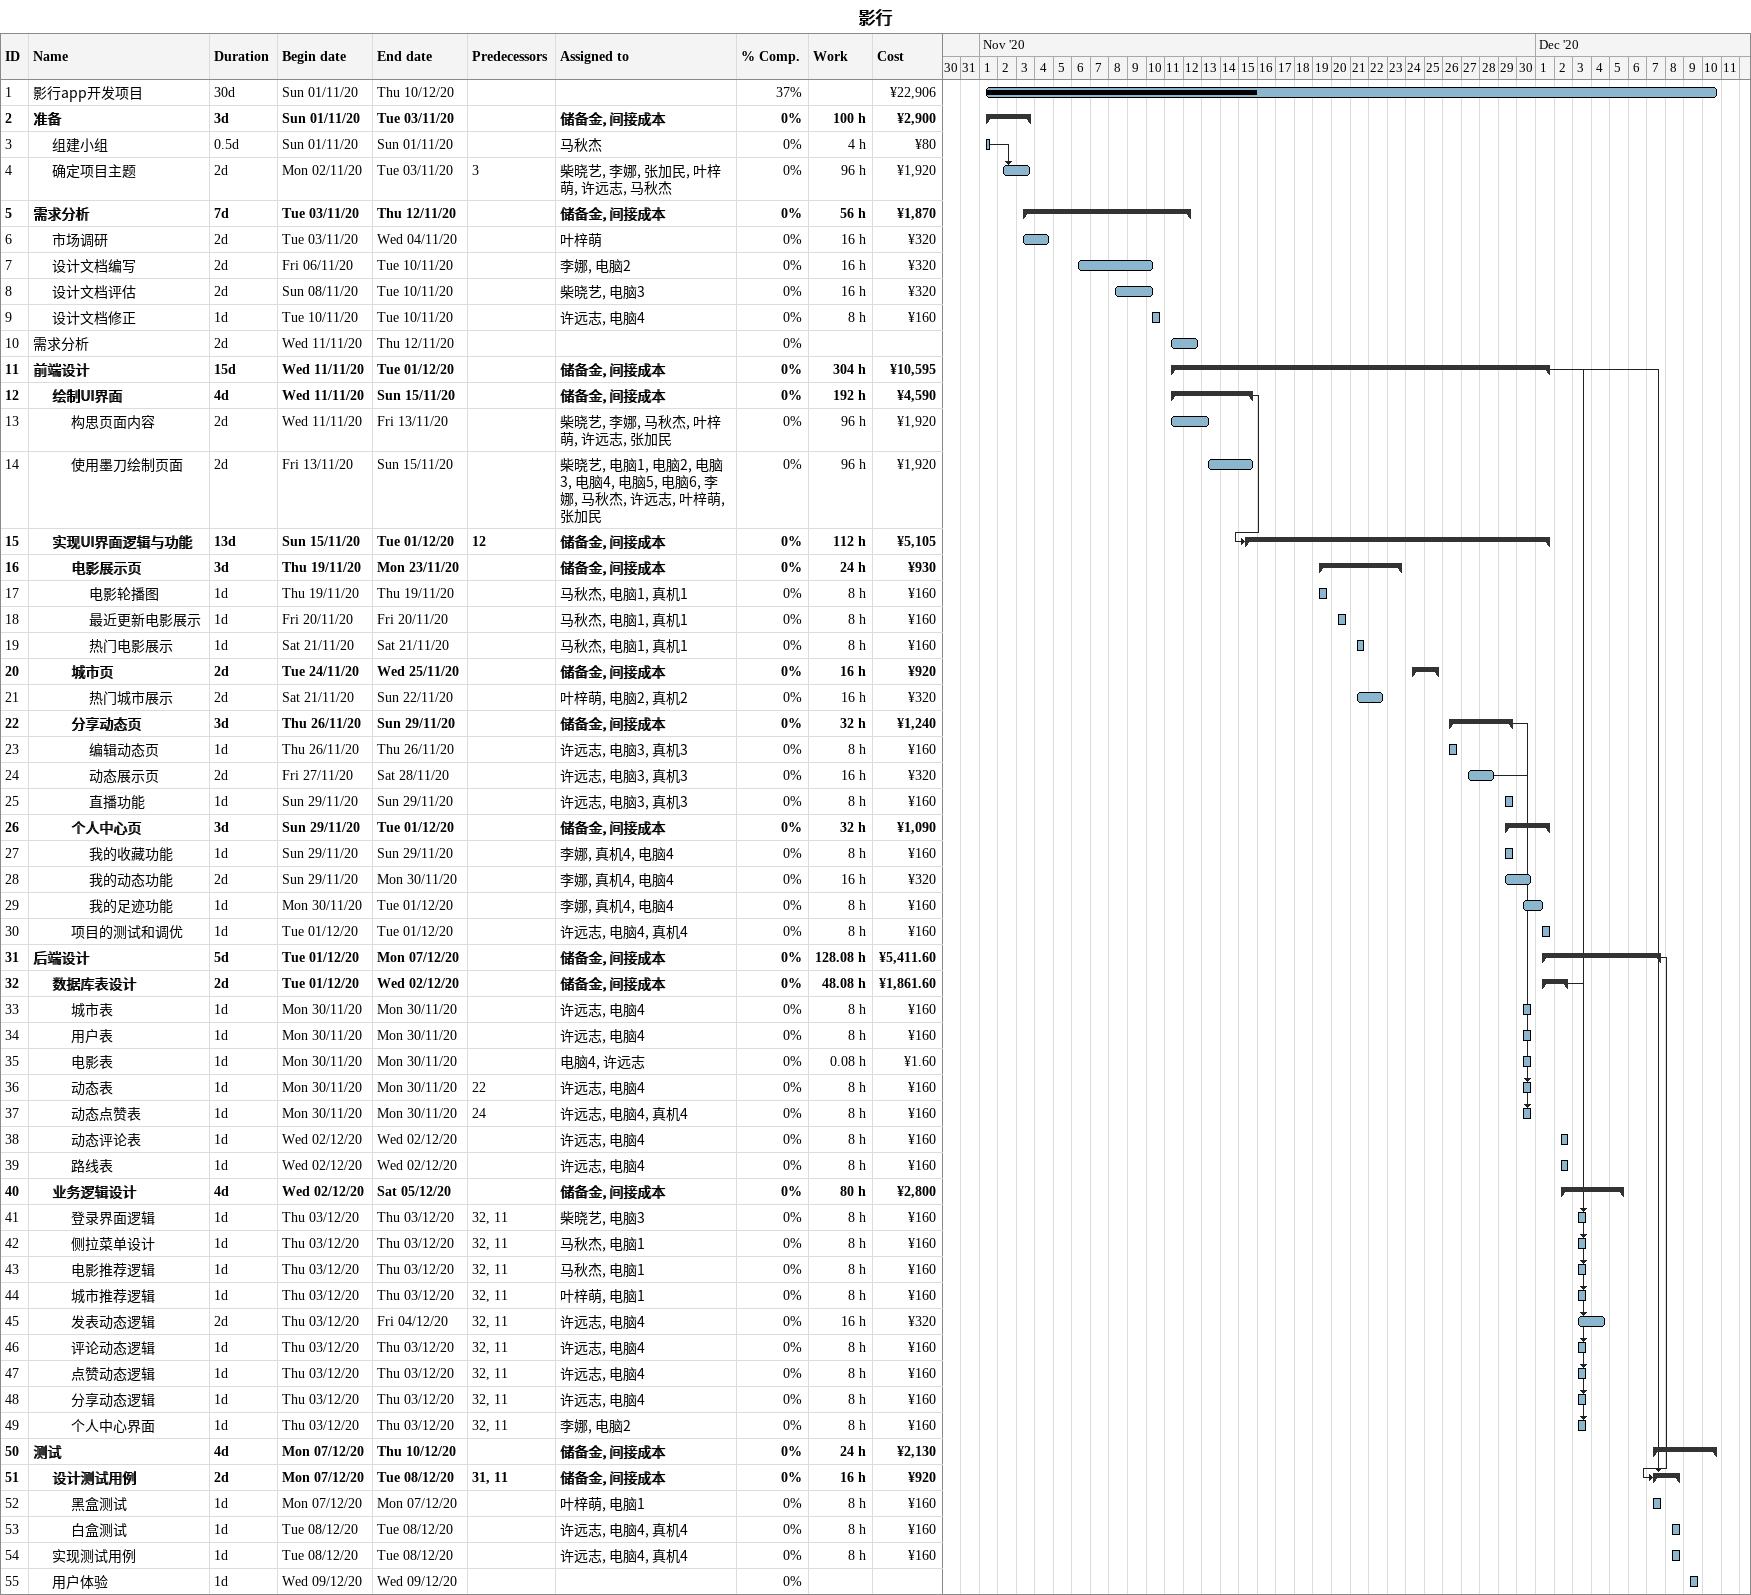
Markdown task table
影行

| ID | Level | Task | Duration | Start | Finish | Predecessors | Resources | % complete | Work (h) | Cost (¥) |
|---|---|---|---|---|---|---|---|---|---|---|
| 1 | 1 | 影行app开发项目 | 30d | 2020-11-01 | 2020-12-10 |  |  | 37 |  | 22906 |
| 2 | 1 | **准备** | 3d | 2020-11-01 | 2020-11-03 |  | 储备金, 间接成本 | 0 | 100 | 2900 |
| 3 | 2 | 组建小组 | 0.5d | 2020-11-01 | 2020-11-01 |  | 马秋杰 | 0 | 4 | 80 |
| 4 | 2 | 确定项目主题 | 2d | 2020-11-02 | 2020-11-03 | 3 | 柴晓艺, 李娜, 张加民, 叶梓萌, 许远志, 马秋杰 | 0 | 96 | 1920 |
| 5 | 1 | **需求分析** | 7d | 2020-11-03 | 2020-11-12 |  | 储备金, 间接成本 | 0 | 56 | 1870 |
| 6 | 2 | 市场调研 | 2d | 2020-11-03 | 2020-11-04 |  | 叶梓萌 | 0 | 16 | 320 |
| 7 | 2 | 设计文档编写 | 2d | 2020-11-06 | 2020-11-10 |  | 李娜, 电脑2 | 0 | 16 | 320 |
| 8 | 2 | 设计文档评估 | 2d | 2020-11-08 | 2020-11-10 |  | 柴晓艺, 电脑3 | 0 | 16 | 320 |
| 9 | 2 | 设计文档修正 | 1d | 2020-11-10 | 2020-11-10 |  | 许远志, 电脑4 | 0 | 8 | 160 |
| 10 | 1 | 需求分析 | 2d | 2020-11-11 | 2020-11-12 |  |  | 0 |  |  |
| 11 | 1 | **前端设计** | 15d | 2020-11-11 | 2020-12-01 |  | 储备金, 间接成本 | 0 | 304 | 10595 |
| 12 | 2 | **绘制UI界面** | 4d | 2020-11-11 | 2020-11-15 |  | 储备金, 间接成本 | 0 | 192 | 4590 |
| 13 | 3 | 构思页面内容 | 2d | 2020-11-11 | 2020-11-13 |  | 柴晓艺, 李娜, 马秋杰, 叶梓萌, 许远志, 张加民 | 0 | 96 | 1920 |
| 14 | 3 | 使用墨刀绘制页面 | 2d | 2020-11-13 | 2020-11-15 |  | 柴晓艺, 电脑1, 电脑2, 电脑3, 电脑4, 电脑5, 电脑6, 李娜, 马秋杰, 许远志, 叶梓萌, 张加民 | 0 | 96 | 1920 |
| 15 | 2 | **实现UI界面逻辑与功能** | 13d | 2020-11-15 | 2020-12-01 | 12 | 储备金, 间接成本 | 0 | 112 | 5105 |
| 16 | 3 | **电影展示页** | 3d | 2020-11-19 | 2020-11-23 |  | 储备金, 间接成本 | 0 | 24 | 930 |
| 17 | 4 | 电影轮播图 | 1d | 2020-11-19 | 2020-11-19 |  | 马秋杰, 电脑1, 真机1 | 0 | 8 | 160 |
| 18 | 4 | 最近更新电影展示 | 1d | 2020-11-20 | 2020-11-20 |  | 马秋杰, 电脑1, 真机1 | 0 | 8 | 160 |
| 19 | 4 | 热门电影展示 | 1d | 2020-11-21 | 2020-11-21 |  | 马秋杰, 电脑1, 真机1 | 0 | 8 | 160 |
| 20 | 3 | **城市页** | 2d | 2020-11-24 | 2020-11-25 |  | 储备金, 间接成本 | 0 | 16 | 920 |
| 21 | 4 | 热门城市展示 | 2d | 2020-11-21 | 2020-11-22 |  | 叶梓萌, 电脑2, 真机2 | 0 | 16 | 320 |
| 22 | 3 | **分享动态页** | 3d | 2020-11-26 | 2020-11-29 |  | 储备金, 间接成本 | 0 | 32 | 1240 |
| 23 | 4 | 编辑动态页 | 1d | 2020-11-26 | 2020-11-26 |  | 许远志, 电脑3, 真机3 | 0 | 8 | 160 |
| 24 | 4 | 动态展示页 | 2d | 2020-11-27 | 2020-11-28 |  | 许远志, 电脑3, 真机3 | 0 | 16 | 320 |
| 25 | 4 | 直播功能 | 1d | 2020-11-29 | 2020-11-29 |  | 许远志, 电脑3, 真机3 | 0 | 8 | 160 |
| 26 | 3 | **个人中心页** | 3d | 2020-11-29 | 2020-12-01 |  | 储备金, 间接成本 | 0 | 32 | 1090 |
| 27 | 4 | 我的收藏功能 | 1d | 2020-11-29 | 2020-11-29 |  | 李娜, 真机4, 电脑4 | 0 | 8 | 160 |
| 28 | 4 | 我的动态功能 | 2d | 2020-11-29 | 2020-11-30 |  | 李娜, 真机4, 电脑4 | 0 | 16 | 320 |
| 29 | 4 | 我的足迹功能 | 1d | 2020-11-30 | 2020-12-01 |  | 李娜, 真机4, 电脑4 | 0 | 8 | 160 |
| 30 | 3 | 项目的测试和调优 | 1d | 2020-12-01 | 2020-12-01 |  | 许远志, 电脑4, 真机4 | 0 | 8 | 160 |
| 31 | 1 | **后端设计** | 5d | 2020-12-01 | 2020-12-07 |  | 储备金, 间接成本 | 0 | 128.08 | 5411.60 |
| 32 | 2 | **数据库表设计** | 2d | 2020-12-01 | 2020-12-02 |  | 储备金, 间接成本 | 0 | 48.08 | 1861.60 |
| 33 | 3 | 城市表 | 1d | 2020-11-30 | 2020-11-30 |  | 许远志, 电脑4 | 0 | 8 | 160 |
| 34 | 3 | 用户表 | 1d | 2020-11-30 | 2020-11-30 |  | 许远志, 电脑4 | 0 | 8 | 160 |
| 35 | 3 | 电影表 | 1d | 2020-11-30 | 2020-11-30 |  | 电脑4, 许远志 | 0 | 0.08 | 1.60 |
| 36 | 3 | 动态表 | 1d | 2020-11-30 | 2020-11-30 | 22 | 许远志, 电脑4 | 0 | 8 | 160 |
| 37 | 3 | 动态点赞表 | 1d | 2020-11-30 | 2020-11-30 | 24 | 许远志, 电脑4, 真机4 | 0 | 8 | 160 |
| 38 | 3 | 动态评论表 | 1d | 2020-12-02 | 2020-12-02 |  | 许远志, 电脑4 | 0 | 8 | 160 |
| 39 | 3 | 路线表 | 1d | 2020-12-02 | 2020-12-02 |  | 许远志, 电脑4 | 0 | 8 | 160 |
| 40 | 2 | **业务逻辑设计** | 4d | 2020-12-02 | 2020-12-05 |  | 储备金, 间接成本 | 0 | 80 | 2800 |
| 41 | 3 | 登录界面逻辑 | 1d | 2020-12-03 | 2020-12-03 | 32, 11 | 柴晓艺, 电脑3 | 0 | 8 | 160 |
| 42 | 3 | 侧拉菜单设计 | 1d | 2020-12-03 | 2020-12-03 | 32, 11 | 马秋杰, 电脑1 | 0 | 8 | 160 |
| 43 | 3 | 电影推荐逻辑 | 1d | 2020-12-03 | 2020-12-03 | 32, 11 | 马秋杰, 电脑1 | 0 | 8 | 160 |
| 44 | 3 | 城市推荐逻辑 | 1d | 2020-12-03 | 2020-12-03 | 32, 11 | 叶梓萌, 电脑1 | 0 | 8 | 160 |
| 45 | 3 | 发表动态逻辑 | 2d | 2020-12-03 | 2020-12-04 | 32, 11 | 许远志, 电脑4 | 0 | 16 | 320 |
| 46 | 3 | 评论动态逻辑 | 1d | 2020-12-03 | 2020-12-03 | 32, 11 | 许远志, 电脑4 | 0 | 8 | 160 |
| 47 | 3 | 点赞动态逻辑 | 1d | 2020-12-03 | 2020-12-03 | 32, 11 | 许远志, 电脑4 | 0 | 8 | 160 |
| 48 | 3 | 分享动态逻辑 | 1d | 2020-12-03 | 2020-12-03 | 32, 11 | 许远志, 电脑4 | 0 | 8 | 160 |
| 49 | 3 | 个人中心界面 | 1d | 2020-12-03 | 2020-12-03 | 32, 11 | 李娜, 电脑2 | 0 | 8 | 160 |
| 50 | 1 | **测试** | 4d | 2020-12-07 | 2020-12-10 |  | 储备金, 间接成本 | 0 | 24 | 2130 |
| 51 | 2 | **设计测试用例** | 2d | 2020-12-07 | 2020-12-08 | 31, 11 | 储备金, 间接成本 | 0 | 16 | 920 |
| 52 | 3 | 黑盒测试 | 1d | 2020-12-07 | 2020-12-07 |  | 叶梓萌, 电脑1 | 0 | 8 | 160 |
| 53 | 3 | 白盒测试 | 1d | 2020-12-08 | 2020-12-08 |  | 许远志, 电脑4, 真机4 | 0 | 8 | 160 |
| 54 | 2 | 实现测试用例 | 1d | 2020-12-08 | 2020-12-08 |  | 许远志, 电脑4, 真机4 | 0 | 8 | 160 |
| 55 | 2 | 用户体验 | 1d | 2020-12-09 | 2020-12-09 |  |  | 0 |  |  |
